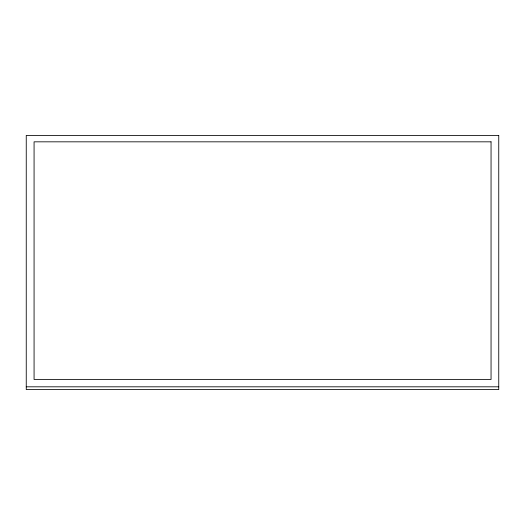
<?xml version="1.0" encoding="UTF-8"?>
<svg xmlns="http://www.w3.org/2000/svg" width="525" height="525" viewBox="0 0 525 525"><rect width="100%" height="100%" fill="white"/><g stroke="black" fill="none" stroke-linecap="round" stroke-linejoin="round"><path stroke-width="0.79" d="M26.25 386.813L498.75 386.813M498.75 135.424L26.25 135.424L26.25 389.576L498.75 389.576L498.75 135.424M491.052 141.829L34.072 141.829L34.072 379.477L491.052 379.477L491.052 141.829"/></g></svg>
